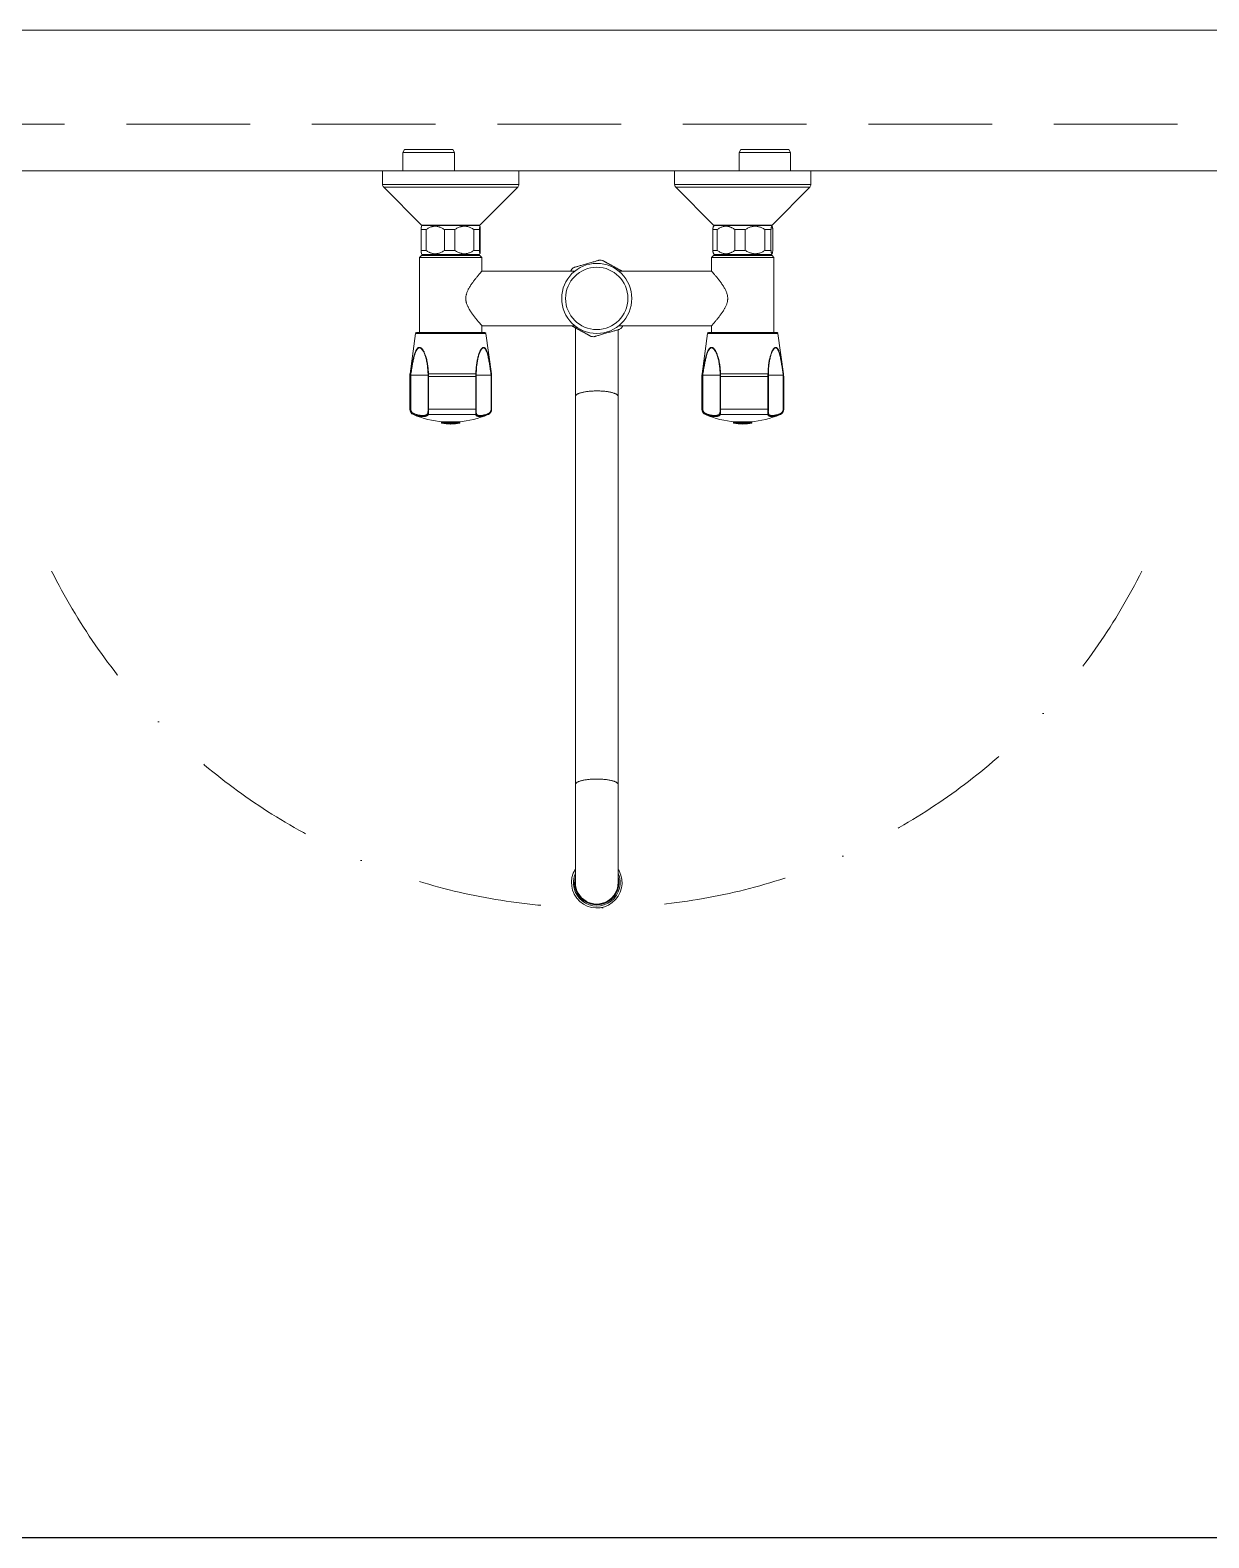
# Model space of a CAD drawing. Header units: millimetres. Extents: x 46649 to 61237, y -33954 to -18530.
# Drawn here: x 54020 to 54626, y -21345 to -20570 of the extents above; entities that cross this region are included whole.
import ezdxf

# ---------------------------------------------------------------- set-up
doc = ezdxf.new("R2010")
doc.units = ezdxf.units.MM
doc.linetypes.add('DASHDOT', pattern=[25.4, 12.7, -6.35, 0, -6.35])
doc.linetypes.add('DASHED', pattern=[19.05, 12.7, -6.35])
doc.layers.add('ed-1', color=6, linetype='Continuous', lineweight=5)
doc.layers.add('eo-3', color=2, linetype='Continuous', lineweight=25)

# ---------------------------------------------------------------- blocks, each defined once
blk = doc.blocks.new('GX 2470 Panel Tap - Plan')
at = {"layer": 'ed-1', "ltscale": 5}
for p, q in [((17.9, 208.69), (10.9, 208.69)), ((10.9, 208.69), (10.9, 138.73)), ((17.9, 208.69), (17.9, 138.73)), ((38.76, 188.69), (19.32, 208.11)), ((19.32, 208.11), (19.32, 139.31)), ((1.5, 198.25), (0, 197.39)), ((0, 172.68), (0, 197.39)), ((10.9, 198.25), (1.5, 198.25)), ((1.5, 198.25), (1.5, 171.81)), ((115.13, 194.6), (94.34, 191.75)), ((115.13, 194.57), (115.87, 194.65)), ((115.13, 194.57), (115.13, 194.6)), ((115.9, 194.43), (115.2, 194.36)), ((115.87, 194.65), (116.49, 194.67)), ((116.49, 194.45), (115.9, 194.43)), ((115.9, 194.43), (115.9, 186.8)), ((133.32, 194.69), (116.49, 194.69)), ((116.49, 194.67), (116.49, 194.69)), ((116.49, 194.67), (133.32, 194.67)), ((116.49, 194.45), (116.49, 194.67)), ((133.32, 194.45), (116.49, 194.45)), ((133.32, 194.67), (133.32, 194.69)), ((133.32, 194.45), (133.32, 194.67)), ((38.76, 188.69), (38.76, 158.71)), ((39.44, 188.75), (38.9, 188.44)), ((38.9, 165.24), (38.9, 188.44)), ((41.07, 189.12), (51.74, 189.12)), ((41.07, 185.08), (41.07, 188.15)), ((51.74, 188.15), (41.07, 188.15)), ((51.74, 185.08), (51.74, 188.15)), ((53.9, 188.44), (53.37, 188.75)), ((53.9, 165.24), (53.9, 188.44)), ((55.4, 189.69), (54.4, 188.69)), ((54.4, 173.69), (54.4, 188.69)), ((93.9, 189.69), (55.4, 189.69)), ((55.4, 189.69), (55.4, 173.69)), ((93.9, 156.13), (93.9, 191.26)), ((94.34, 191.75), (94.34, 155.63)), ((115.13, 162.27), (115.13, 186.62)), ((115.87, 186.61), (115.13, 186.62)), ((115.2, 186.81), (115.9, 186.81)), ((116.49, 186.61), (115.87, 186.61)), ((115.9, 186.81), (116.49, 186.81)), ((133.32, 186.81), (116.49, 186.81)), ((116.49, 186.61), (116.49, 186.81)), ((116.49, 162.29), (116.49, 186.61)), ((133.32, 186.61), (116.49, 186.61)), ((133.32, 186.61), (133.32, 186.81)), ((133.32, 162.29), (133.32, 186.61)), ((136.09, 192.7), (136.09, 192.84)), ((136.09, 162.16), (136.09, 186.53)), ((41.07, 185.08), (51.74, 185.08)), ((54.4, 184.39), (53.9, 184.39)), ((140.41, 178.39), (139.91, 178.39)), ((139.91, 168.99), (139.91, 178.39)), ((140.41, 168.99), (140.41, 178.39)), ((0, 172.68), (1.5, 171.81)), ((1.5, 171.81), (10.9, 171.81)), ((41.07, 169.66), (41.07, 174.99)), ((51.74, 174.99), (41.07, 174.99)), ((51.74, 169.66), (51.74, 174.99)), ((54.4, 158.69), (54.4, 173.69)), ((55.4, 173.69), (55.4, 157.69)), ((139.75, 169.69), (139.75, 177.7)), ((139.91, 177.69), (139.75, 177.69)), ((139.75, 169.69), (139.75, 177.69)), ((140.91, 173.66), (140.91, 173.73)), ((38.9, 158.94), (38.9, 165.24)), ((41.07, 169.66), (51.74, 169.66)), ((53.9, 158.94), (53.9, 165.24)), ((53.9, 162.99), (54.4, 162.99)), ((139.75, 169.69), (139.91, 169.69)), ((139.91, 168.99), (140.41, 168.99)), ((19.32, 139.28), (38.76, 158.69)), ((38.76, 158.71), (38.76, 158.69)), ((38.9, 158.94), (39.44, 158.63)), ((41.07, 158.27), (41.07, 160.53)), ((51.74, 160.53), (41.07, 160.53)), ((41.07, 158.27), (51.74, 158.27)), ((51.74, 158.27), (51.74, 160.53)), ((53.37, 158.64), (53.9, 158.94)), ((54.4, 158.69), (55.4, 157.69)), ((55.4, 157.69), (62.4, 157.69)), ((62.4, 157.69), (62.4, 110.01)), ((90.4, 157.69), (93.9, 157.69)), ((90.4, 110.01), (90.4, 157.69)), ((94.34, 155.63), (115.13, 152.79)), ((115.13, 162.27), (115.87, 162.28)), ((115.9, 162.06), (115.2, 162.04)), ((115.87, 162.28), (116.49, 162.29)), ((115.9, 162.06), (115.9, 153.17)), ((116.49, 162.06), (115.9, 162.06)), ((116.49, 162.29), (133.32, 162.29)), ((116.49, 162.06), (116.49, 162.29)), ((133.32, 162.06), (116.49, 162.06)), ((133.32, 162.06), (133.32, 162.29)), ((136.09, 154.54), (136.09, 154.97)), ((115.87, 152.92), (115.13, 153)), ((115.13, 152.79), (115.13, 153)), ((115.2, 153.24), (115.9, 153.17)), ((116.49, 152.9), (115.87, 152.92)), ((115.9, 153.17), (116.49, 153.15)), ((116.49, 153.15), (133.32, 153.15)), ((116.49, 152.9), (116.49, 153.15)), ((133.32, 152.9), (116.49, 152.9)), ((116.49, 152.69), (116.49, 152.9)), ((116.49, 152.69), (133.32, 152.69)), ((133.32, 152.9), (133.32, 153.15)), ((133.32, 152.69), (133.32, 152.9)), ((10.9, 138.73), (10.9, 138.69)), ((10.9, 138.69), (17.9, 138.69)), ((17.9, 138.73), (17.9, 138.69)), ((19.32, 139.31), (19.32, 139.28)), ((126.76, 109.69), (92.49, 109.69)), ((326.05, 109.69), (126.76, 109.69)), ((376.4, 109.69), (326.05, 109.69)), ((62.4, 87.38), (62.4, 39.69)), ((90.4, 39.69), (90.4, 87.38)), ((91.45, 87.69), (126.76, 87.69)), ((126.76, 87.69), (326.05, 87.69)), ((326.05, 87.69), (376.4, 87.69)), ((17.9, 58.69), (10.9, 58.69)), ((10.9, 58.69), (10.9, -2.91)), ((17.9, 58.69), (17.9, -2.91)), ((38.76, 38.69), (19.32, 58.11)), ((19.32, 58.11), (19.32, -2.46)), ((41.07, 38.89), (51.74, 38.89)), ((55.4, 39.69), (54.4, 38.69)), ((62.4, 39.69), (55.4, 39.69)), ((55.4, 39.69), (55.4, 7.69)), ((93.9, 39.69), (90.4, 39.69)), ((93.9, 6.13), (93.9, 41.26)), ((115.13, 44.6), (94.34, 41.75)), ((94.34, 41.75), (94.34, 5.63)), ((115.13, 44.57), (115.87, 44.65)), ((115.13, 44.57), (115.13, 44.6)), ((115.9, 44.43), (115.2, 44.36)), ((115.87, 44.65), (116.49, 44.67)), ((116.49, 44.45), (115.9, 44.43)), ((115.9, 44.43), (115.9, 36.8)), ((133.32, 44.69), (116.49, 44.69)), ((116.49, 44.67), (116.49, 44.69)), ((116.49, 44.67), (133.32, 44.67)), ((116.49, 44.45), (116.49, 44.67)), ((133.32, 44.45), (116.49, 44.45)), ((133.32, 44.67), (133.32, 44.69)), ((133.32, 44.45), (133.32, 44.67)), ((136.09, 42.7), (136.09, 42.84)), ((38.76, 38.69), (38.76, 12.29)), ((39.35, 38.7), (38.9, 38.44)), ((38.9, 8.94), (38.9, 38.44)), ((41.07, 35.64), (41.07, 38.48)), ((51.74, 38.48), (41.07, 38.48)), ((41.07, 35.64), (51.74, 35.64)), ((51.74, 35.64), (51.74, 38.48)), ((53.9, 38.44), (53.45, 38.7)), ((53.9, 8.94), (53.9, 38.44)), ((54.4, 34.39), (53.9, 34.39)), ((54.4, 8.69), (54.4, 38.69)), ((115.13, 12.27), (115.13, 36.62)), ((115.87, 36.61), (115.13, 36.62)), ((115.2, 36.81), (115.9, 36.81)), ((116.49, 36.61), (115.87, 36.61)), ((115.9, 36.81), (116.49, 36.81)), ((133.32, 36.81), (116.49, 36.81)), ((116.49, 36.61), (116.49, 36.81)), ((116.49, 12.29), (116.49, 36.61)), ((133.32, 36.61), (116.49, 36.61)), ((133.32, 36.61), (133.32, 36.81)), ((133.32, 12.29), (133.32, 36.61)), ((136.09, 12.16), (136.09, 36.53)), ((1.5, 25.57), (0, 24.71)), ((0, 0), (0, 24.71)), ((10.9, 25.57), (1.5, 25.57)), ((1.5, 25.57), (1.5, -0.87)), ((41.07, 20.44), (41.07, 25.8)), ((51.74, 25.8), (41.07, 25.8)), ((51.74, 20.44), (51.74, 25.8)), ((139.75, 19.69), (139.75, 27.7)), ((139.91, 27.69), (139.75, 27.69)), ((139.75, 19.69), (139.75, 27.69)), ((140.41, 28.39), (139.91, 28.39)), ((139.91, 18.99), (139.91, 28.39)), ((140.41, 18.99), (140.41, 28.39)), ((140.91, 23.66), (140.91, 23.73)), ((41.07, 20.44), (51.74, 20.44)), ((139.75, 19.69), (139.91, 19.69)), ((139.91, 18.99), (140.41, 18.99)), ((19.32, -10.72), (38.76, 8.69)), ((38.76, 12.29), (38.76, 8.69)), ((38.9, 8.94), (39.35, 8.68)), ((41.07, 8.5), (41.07, 11.01)), ((51.74, 11.01), (41.07, 11.01)), ((41.07, 8.5), (51.74, 8.5)), ((51.74, 8.5), (51.74, 11.01)), ((53.45, 8.68), (53.9, 8.94)), ((53.9, 12.99), (54.4, 12.99)), ((54.4, 8.69), (55.4, 7.69)), ((115.13, 12.27), (115.87, 12.28)), ((115.9, 12.06), (115.2, 12.04)), ((115.87, 12.28), (116.49, 12.29)), ((115.9, 12.06), (115.9, 3.17)), ((116.49, 12.06), (115.9, 12.06)), ((116.49, 12.29), (133.32, 12.29)), ((116.49, 12.06), (116.49, 12.29)), ((133.32, 12.06), (116.49, 12.06)), ((133.32, 12.06), (133.32, 12.29)), ((0, 0), (1.5, -0.87)), ((55.4, 7.69), (93.9, 7.69)), ((94.34, 5.63), (115.13, 2.79)), ((115.87, 2.92), (115.13, 3)), ((115.13, 2.79), (115.13, 3)), ((115.2, 3.24), (115.9, 3.17)), ((116.49, 2.9), (115.87, 2.92)), ((115.9, 3.17), (116.49, 3.15)), ((116.49, 3.15), (133.32, 3.15)), ((116.49, 2.9), (116.49, 3.15)), ((133.32, 2.9), (116.49, 2.9)), ((116.49, 2.69), (116.49, 2.9)), ((116.49, 2.69), (133.32, 2.69)), ((133.32, 2.9), (133.32, 3.15)), ((133.32, 2.69), (133.32, 2.9)), ((136.09, 4.54), (136.09, 4.97)), ((1.5, -0.87), (10.9, -0.87)), ((10.9, -2.91), (10.9, -11.31)), ((17.9, -2.91), (17.9, -11.31)), ((19.32, -2.46), (19.32, -10.72)), ((10.9, -11.31), (17.9, -11.31))]:
    blk.add_line(p, q, dxfattribs=at)
for points in [[(115.2, 186.81), (115.19, 186.81), (115.18, 186.8), (115.17, 186.78), (115.16, 186.76), (115.15, 186.73), (115.15, 186.7), (115.14, 186.66), (115.13, 186.62)], [(92.28, 110.45), (92.28, 110.43), (92.3, 110.37), (92.33, 110.27), (92.37, 110.12), (92.42, 109.94), (92.49, 109.71), (92.56, 109.44), (92.65, 109.14), (92.75, 108.81), (92.85, 108.44), (92.97, 108.03), (93.09, 107.6), (93.23, 107.14), (93.37, 106.65), (93.51, 106.14), (93.67, 105.61), (93.82, 105.07), (93.99, 104.5), (94.15, 103.93), (94.31, 103.35), (94.48, 102.78), (94.65, 102.2), (94.81, 101.63), (94.96, 101.1), (95.11, 100.58), (95.26, 100.07), (95.4, 99.59), (95.52, 99.16), (95.63, 98.77), (95.74, 98.41), (95.83, 98.08), (95.9, 97.82), (95.97, 97.6), (96.02, 97.42), (96.06, 97.28), (96.09, 97.19), (96.1, 97.16), (96.1, 97.16)], [(126.76, 87.69), (126.63, 87.71), (126.49, 87.74), (126.36, 87.8), (126.23, 87.88), (126.1, 87.99), (125.97, 88.12), (125.85, 88.27), (125.72, 88.45), (125.6, 88.64), (125.48, 88.86), (125.36, 89.1), (125.25, 89.37), (125.14, 89.65), (125.03, 89.95), (124.93, 90.27), (124.83, 90.61), (124.73, 90.96), (124.64, 91.33), (124.56, 91.72), (124.47, 92.13), (124.4, 92.54), (124.33, 92.97), (124.26, 93.42), (124.2, 93.87), (124.14, 94.34), (124.09, 94.81), (124.05, 95.29), (124.01, 95.79), (123.98, 96.28), (123.95, 96.78), (123.93, 97.29), (123.92, 97.8), (123.91, 98.31), (123.91, 98.82), (123.92, 99.33), (123.93, 99.84), (123.94, 100.35), (123.97, 100.86), (124, 101.35), (124.03, 101.85), (124.07, 102.34), (124.12, 102.81), (124.17, 103.28), (124.23, 103.74), (124.29, 104.19), (124.36, 104.63), (124.43, 105.06), (124.51, 105.47), (124.6, 105.86), (124.69, 106.24), (124.78, 106.61), (124.88, 106.95), (124.98, 107.28), (125.08, 107.59), (125.19, 107.88), (125.31, 108.16), (125.42, 108.41), (125.54, 108.64), (125.66, 108.84), (125.78, 109.03), (125.91, 109.19), (126.04, 109.34), (126.17, 109.45), (126.3, 109.55), (126.43, 109.62), (126.56, 109.67), (126.69, 109.69), (126.76, 109.69)], [(326.05, 87.69), (325.92, 87.71), (325.79, 87.74), (325.66, 87.8), (325.53, 87.88), (325.4, 87.99), (325.27, 88.12), (325.14, 88.27), (325.02, 88.45), (324.89, 88.64), (324.77, 88.86), (324.66, 89.1), (324.54, 89.37), (324.43, 89.65), (324.33, 89.95), (324.22, 90.27), (324.12, 90.61), (324.03, 90.96), (323.94, 91.33), (323.85, 91.72), (323.77, 92.13), (323.69, 92.54), (323.62, 92.97), (323.55, 93.42), (323.49, 93.87), (323.44, 94.34), (323.39, 94.81), (323.34, 95.29), (323.31, 95.79), (323.27, 96.28), (323.25, 96.78), (323.23, 97.29), (323.21, 97.8), (323.21, 98.31), (323.21, 98.82), (323.21, 99.33), (323.22, 99.84), (323.24, 100.35), (323.26, 100.86), (323.29, 101.35), (323.32, 101.85), (323.37, 102.34), (323.41, 102.81), (323.46, 103.28), (323.52, 103.74), (323.59, 104.19), (323.66, 104.63), (323.73, 105.06), (323.81, 105.47), (323.89, 105.86), (323.98, 106.24), (324.07, 106.61), (324.17, 106.95), (324.27, 107.28), (324.38, 107.59), (324.49, 107.88), (324.6, 108.16), (324.72, 108.41), (324.83, 108.64), (324.95, 108.84), (325.08, 109.03), (325.2, 109.19), (325.33, 109.34), (325.46, 109.45), (325.59, 109.55), (325.72, 109.62), (325.85, 109.67), (325.99, 109.69), (326.05, 109.69)], [(369.48, 109.69), (369.88, 109.94), (370.36, 110.21)], [(60.53, 86.94), (60.53, 86.95), (60.51, 87.01), (60.48, 87.12), (60.44, 87.26), (60.39, 87.45), (60.32, 87.68), (60.25, 87.94), (60.16, 88.24), (60.06, 88.58), (59.96, 88.95), (59.84, 89.35), (59.72, 89.79), (59.58, 90.25), (59.44, 90.74), (59.3, 91.25), (59.14, 91.78), (58.99, 92.32), (58.82, 92.89), (58.66, 93.46), (58.49, 94.04), (58.33, 94.61), (58.16, 95.19), (58, 95.75), (57.85, 96.29), (57.7, 96.81), (57.55, 97.32), (57.41, 97.8), (57.29, 98.23), (57.18, 98.62), (57.07, 98.98), (56.98, 99.31), (56.9, 99.57), (56.84, 99.79), (56.79, 99.97), (56.75, 100.1), (56.72, 100.2), (56.71, 100.23), (56.71, 100.23)], [(115.2, 36.81), (115.19, 36.81), (115.18, 36.8), (115.17, 36.78), (115.16, 36.76), (115.15, 36.73), (115.15, 36.7), (115.14, 36.66), (115.13, 36.62)]]:
    blk.add_lwpolyline(points, dxfattribs=at)
for radius in [18, 16]:
    blk.add_circle((76.4, 98.69), radius, dxfattribs=at)
at = {"layer": 'ed-1', "linetype": 'DASHDOT', "ltscale": 5}
blk.add_arc((76.4, 98.69), 312.99, 296.57399, 63.42601, dxfattribs=at)
at = {"layer": 'ed-1', "ltscale": 5}
for centre, radius, start, end in [((17.9, 206.69), 2, 45.03672, 90), ((116.49, 184.69), 10, 90, 97.8), ((114.74, 194.31), 0.463, 5.60509, 33.55266), ((114.8, 194.39), 1.1, 2.37674, 13.751), ((133.32, 191.69), 3, 22.51831, 90), ((38.4, 188.34), 0.5, 0, 45.03672), ((94.4, 191.26), 0.5, 97.8, 180), ((116.3, 186.64), 0.426, 157.73865, 184.1856), ((135.77, 192.45), 0.406, 36.99527, 109.82798), ((135.61, 186.4), 0.502, 15.26058, 87.49062), ((89.91, 173.69), 50, 4.59778, 22.51831), ((118.91, 173.73), 22, 0, 12.23912), ((139.65, 177.69), 0.1, 0, 4.59778), ((118.91, 173.66), 22, 347.76088, 0), ((89.91, 173.69), 50, 337.48169, 355.40222), ((139.65, 169.69), 0.1, 355.40222, 0), ((38.4, 159.05), 0.5, 314.96328, 0), ((94.4, 156.13), 0.5, 180, 262.2), ((115.51, 162.27), 0.381, 179.87753, 216.52022), ((116.61, 162.27), 0.74, 178.77116, 196.5958), ((135.6, 162.3), 0.516, 273.87861, 344.36064), ((135.79, 155.26), 0.422, 248.73316, 317.06926), ((114.41, 153.35), 0.799, 333.73753, 352.09331), ((116.49, 162.69), 10, 262.2, 270), ((113.87, 153.29), 2.04, 349.46769, 356.53428), ((133.32, 155.69), 3, 270, 337.48169), ((17.9, 140.69), 2, 270, 314.96328), ((76.4, 98.69), 19.75, 36.52244, 40.5494), ((376.4, 98.69), 13, 237.79577, 117.68941), ((376.4, 98.69), 12.03, 246.11576, 113.88424), ((376.4, 98.69), 11.4, 254.77724, 105.22276), ((376.4, 98.69), 11.1, 262.30333, 97.69667), ((376.4, 98.69), 11, 270, 90), ((76.4, 98.69), 19.75, 171.52995, 175.54196), ((76.4, 98.69), 19.75, 351.52976, 355.54182), ((76.4, 98.69), 19.75, 216.52225, 220.54923), ((17.9, 56.69), 2, 45.03672, 90), ((94.4, 41.26), 0.5, 97.8, 180), ((116.49, 34.69), 10, 90, 97.8), ((114.74, 44.31), 0.462, 5.60378, 33.55397), ((114.8, 44.39), 1.1, 2.37674, 13.751), ((133.32, 41.69), 3, 22.51831, 90), ((135.77, 42.45), 0.406, 36.99653, 109.82757), ((89.91, 23.69), 50, 4.59778, 22.51831), ((38.4, 38.34), 0.5, 0, 45.03672), ((116.3, 36.64), 0.426, 157.73968, 184.18491), ((135.61, 36.4), 0.502, 15.26058, 87.49062), ((139.65, 27.69), 0.1, 0, 4.59778), ((118.91, 23.73), 22, 0, 12.23912), ((118.91, 23.66), 22, 347.76088, 0), ((89.91, 23.69), 50, 337.48169, 355.40222), ((139.65, 19.69), 0.1, 355.40222, 0), ((38.4, 9.05), 0.5, 314.96328, 0), ((115.51, 12.27), 0.381, 179.87486, 216.52289), ((116.61, 12.27), 0.74, 178.77248, 196.59398), ((135.6, 12.3), 0.516, 273.87823, 344.3599), ((94.4, 6.13), 0.5, 180, 262.2), ((114.41, 3.35), 0.799, 333.73792, 352.09341), ((116.49, 12.69), 10, 262.2, 270), ((113.87, 3.29), 2.04, 349.46808, 356.5339), ((133.32, 5.69), 3, 270, 337.48169), ((135.79, 5.26), 0.422, 248.73312, 317.06843), ((17.9, -9.31), 2, 270, 314.96328)]:
    blk.add_arc(centre, radius, start, end, dxfattribs=at)
for points, knots in [([(115.13, 186.62), (114.64, 186.63), (113.67, 186.65), (112.23, 186.75), (110.91, 186.88), (109.71, 187.04), (108.64, 187.21), (107.59, 187.42), (106.62, 187.65), (105.71, 187.9), (104.97, 188.14), (104.34, 188.37), (103.83, 188.59), (103.39, 188.79), (103.04, 188.98), (102.76, 189.14), (102.49, 189.32), (102.25, 189.5), (102.04, 189.69), (101.86, 189.88), (101.72, 190.09), (101.63, 190.28), (101.59, 190.45), (101.57, 190.6), (101.59, 190.75), (101.63, 190.9), (101.69, 191.04), (101.78, 191.18), (101.9, 191.31), (102.05, 191.46), (102.27, 191.63), (102.55, 191.81), (102.87, 191.98), (103.3, 192.17), (103.87, 192.39), (104.58, 192.62), (105.34, 192.83), (106.24, 193.06), (107.26, 193.28), (108.42, 193.51), (109.62, 193.72), (110.84, 193.92), (112.09, 194.12), (113.22, 194.29), (114.24, 194.44), (114.83, 194.53), (115.13, 194.57)], [0, 0, 0, 0, 0.043316, 0.086651, 0.129961, 0.163209, 0.196492, 0.22976, 0.262988, 0.291618, 0.320243, 0.339721, 0.359211, 0.378677, 0.391272, 0.403865, 0.416638, 0.42941, 0.442134, 0.454856, 0.46803, 0.4812, 0.490575, 0.499949, 0.509586, 0.519224, 0.528567, 0.53791, 0.54746, 0.55701, 0.571626, 0.586247, 0.601249, 0.616255, 0.642539, 0.668836, 0.695755, 0.72268, 0.759595, 0.796552, 0.833487, 0.8713, 0.909133, 0.946953, 0.973467, 1, 1, 1, 1]), ([(115.2, 194.36), (114.62, 194.28), (113.62, 194.13), (112.22, 193.93), (111.01, 193.74), (109.81, 193.55), (108.62, 193.35), (107.44, 193.12), (106.42, 192.91), (105.53, 192.7), (104.87, 192.53), (104.31, 192.36), (103.85, 192.2), (103.43, 192.05), (103.08, 191.89), (102.76, 191.73), (102.48, 191.56), (102.21, 191.37), (102.02, 191.18), (101.9, 191), (101.84, 190.87), (101.8, 190.73), (101.78, 190.59), (101.79, 190.45), (101.84, 190.28), (101.92, 190.11), (102.06, 189.92), (102.24, 189.73), (102.45, 189.55), (102.69, 189.37), (102.95, 189.21), (103.23, 189.05), (103.58, 188.87), (104, 188.68), (104.51, 188.48), (105.13, 188.26), (105.86, 188.03), (106.76, 187.79), (107.72, 187.57), (108.74, 187.38), (109.54, 187.25), (110, 187.19), (110.11, 187.18)], [0, 0, 0, 0, 0.063693, 0.108017, 0.152355, 0.196673, 0.241829, 0.28701, 0.332141, 0.36337, 0.394593, 0.415804, 0.437028, 0.458227, 0.475325, 0.49242, 0.509915, 0.527404, 0.548941, 0.559956, 0.57097, 0.581713, 0.592457, 0.603532, 0.614608, 0.629255, 0.643907, 0.659171, 0.67444, 0.689162, 0.703886, 0.718849, 0.733813, 0.756392, 0.778998, 0.801591, 0.836295, 0.871006, 0.90985, 0.948737, 0.98764, 1, 1, 1, 1]), ([(133.32, 194.67), (133.46, 194.66), (133.75, 194.65), (134.16, 194.55), (134.54, 194.41), (134.9, 194.22), (135.22, 193.98), (135.5, 193.7), (135.75, 193.39), (135.95, 193.05), (136.05, 192.82), (136.09, 192.7)], [0, 0, 0, 0, 0.108482, 0.216979, 0.323928, 0.430915, 0.5409, 0.650939, 0.767053, 0.883688, 1, 1, 1, 1]), ([(135.63, 192.84), (135.59, 192.93), (135.51, 193.12), (135.35, 193.4), (135.14, 193.66), (134.9, 193.89), (134.64, 194.08), (134.34, 194.24), (134.02, 194.36), (133.68, 194.43), (133.44, 194.44), (133.32, 194.45)], [0, 0, 0, 0, 0.11871, 0.237728, 0.3562, 0.466069, 0.575875, 0.681479, 0.787039, 0.893529, 1, 1, 1, 1]), ([(41.07, 188.15), (40.91, 188.18), (40.6, 188.22), (40.2, 188.3), (39.86, 188.37), (39.61, 188.45), (39.44, 188.51), (39.35, 188.58), (39.33, 188.64), (39.37, 188.71), (39.47, 188.78), (39.64, 188.84), (39.86, 188.9), (40.16, 188.97), (40.56, 189.04), (40.9, 189.09), (41.07, 189.12)], [0, 0, 0, 0, 0.078354, 0.156693, 0.236728, 0.316739, 0.379707, 0.442668, 0.507461, 0.572254, 0.635224, 0.698201, 0.762682, 0.827173, 0.913349, 1, 1, 1, 1]), ([(51.74, 189.12), (51.89, 189.1), (52.2, 189.05), (52.61, 188.98), (52.95, 188.9), (53.2, 188.83), (53.37, 188.76), (53.46, 188.7), (53.48, 188.63), (53.44, 188.56), (53.34, 188.5), (53.17, 188.44), (52.95, 188.37), (52.65, 188.3), (52.25, 188.23), (51.91, 188.18), (51.74, 188.15)], [0, 0, 0, 0, 0.078354, 0.156693, 0.236728, 0.316739, 0.379707, 0.442668, 0.507461, 0.572254, 0.635224, 0.698201, 0.762682, 0.827173, 0.913349, 1, 1, 1, 1]), ([(110.11, 187.18), (110.35, 187.15), (111.06, 187.05), (112.27, 186.94), (113.73, 186.84), (114.71, 186.82), (115.2, 186.81)], [0, 0, 0, 0, 0.142451, 0.428231, 0.714175, 1, 1, 1, 1]), ([(133.32, 186.81), (133.4, 186.81), (133.55, 186.81), (133.83, 186.81), (134.16, 186.8), (134.51, 186.8), (134.8, 186.81), (134.95, 186.81), (135.01, 186.81)], [0, 0, 0, 0, 0.114357, 0.228717, 0.437543, 0.646488, 0.852028, 1, 1, 1, 1]), ([(136.09, 186.53), (136.04, 186.53), (135.94, 186.52), (135.72, 186.53), (135.45, 186.54), (135.13, 186.56), (134.79, 186.58), (134.47, 186.59), (134.17, 186.6), (133.87, 186.61), (133.59, 186.61), (133.41, 186.61), (133.32, 186.61)], [0, 0, 0, 0, 0.123135, 0.246656, 0.369541, 0.491127, 0.612634, 0.695894, 0.779451, 0.862668, 0.931335, 1, 1, 1, 1]), ([(135.01, 186.81), (135.04, 186.82), (135.16, 186.82), (135.32, 186.83), (135.51, 186.86), (135.59, 186.88), (135.63, 186.9)], [0, 0, 0, 0, 0.082773, 0.387726, 0.69431, 1, 1, 1, 1]), ([(135.63, 186.9), (135.71, 186.93), (135.87, 187), (136.07, 187.16), (136.24, 187.36), (136.38, 187.6), (136.47, 187.87), (136.53, 188.16), (136.57, 188.48), (136.58, 188.85), (136.56, 189.26), (136.51, 189.69), (136.43, 190.15), (136.33, 190.63), (136.2, 191.14), (136.04, 191.68), (135.85, 192.24), (135.71, 192.64), (135.63, 192.84)], [0, 0, 0, 0, 0.067403, 0.134805, 0.203236, 0.271666, 0.331453, 0.391287, 0.451072, 0.512705, 0.574392, 0.636026, 0.695808, 0.755637, 0.815421, 0.876929, 0.938487, 1, 1, 1, 1]), ([(136.09, 192.7), (136.17, 192.5), (136.31, 192.1), (136.49, 191.53), (136.66, 190.97), (136.79, 190.43), (136.9, 189.92), (136.98, 189.44), (137.03, 188.99), (137.05, 188.58), (137.04, 188.2), (137.01, 187.86), (136.94, 187.54), (136.85, 187.26), (136.71, 187.01), (136.54, 186.8), (136.34, 186.63), (136.18, 186.56), (136.09, 186.53)], [0, 0, 0, 0, 0.059805, 0.119651, 0.179453, 0.240914, 0.302424, 0.363883, 0.423721, 0.483606, 0.543442, 0.605098, 0.666806, 0.728462, 0.79583, 0.863199, 0.931599, 1, 1, 1, 1]), ([(41.07, 174.99), (40.91, 175.24), (40.6, 175.73), (40.2, 176.49), (39.85, 177.28), (39.6, 178.04), (39.44, 178.76), (39.35, 179.44), (39.33, 180.13), (39.37, 180.81), (39.48, 181.49), (39.64, 182.15), (39.86, 182.81), (40.16, 183.52), (40.56, 184.28), (40.9, 184.82), (41.07, 185.08)], [0, 0, 0, 0, 0.079148, 0.158506, 0.237754, 0.316749, 0.380523, 0.444523, 0.508501, 0.572247, 0.635851, 0.699645, 0.76349, 0.827164, 0.91357, 1, 1, 1, 1]), ([(51.74, 185.08), (51.9, 184.84), (52.21, 184.35), (52.61, 183.58), (52.96, 182.8), (53.21, 182.04), (53.37, 181.31), (53.46, 180.63), (53.48, 179.95), (53.44, 179.27), (53.33, 178.59), (53.17, 177.92), (52.95, 177.27), (52.65, 176.56), (52.25, 175.79), (51.91, 175.26), (51.74, 174.99)], [0, 0, 0, 0, 0.079147, 0.158506, 0.237753, 0.316748, 0.380522, 0.444522, 0.508501, 0.572247, 0.63585, 0.699644, 0.76349, 0.827164, 0.91357, 1, 1, 1, 1]), ([(41.07, 160.53), (40.92, 160.75), (40.61, 161.18), (40.21, 161.86), (39.88, 162.55), (39.62, 163.23), (39.46, 163.87), (39.36, 164.49), (39.33, 165.11), (39.36, 165.73), (39.46, 166.34), (39.62, 166.94), (39.84, 167.54), (40.14, 168.19), (40.54, 168.91), (40.89, 169.41), (41.07, 169.66)], [0, 0, 0, 0, 0.07729, 0.154774, 0.232157, 0.309309, 0.373196, 0.437308, 0.501397, 0.565252, 0.628991, 0.692923, 0.756907, 0.820716, 0.910344, 1, 1, 1, 1]), ([(51.74, 169.66), (51.92, 169.41), (52.27, 168.91), (52.67, 168.19), (52.97, 167.54), (53.19, 166.94), (53.35, 166.34), (53.45, 165.73), (53.48, 165.11), (53.45, 164.49), (53.35, 163.87), (53.19, 163.23), (52.93, 162.55), (52.6, 161.86), (52.2, 161.18), (51.89, 160.75), (51.74, 160.53)], [0, 0, 0, 0, 0.089656, 0.179284, 0.243093, 0.307077, 0.371009, 0.434748, 0.498603, 0.562692, 0.626804, 0.690691, 0.767843, 0.845227, 0.92271, 1, 1, 1, 1]), ([(90.4, 157.7), (90.4, 157.7), (90.4, 157.69), (90.37, 157.72), (90.31, 157.78), (90.19, 157.88), (90, 158.04), (89.77, 158.25), (89.47, 158.5), (89.13, 158.8), (88.73, 159.14), (88.29, 159.51), (87.8, 159.91), (87.28, 160.34), (86.73, 160.79), (86.14, 161.25), (85.52, 161.73), (84.86, 162.23), (84.18, 162.72), (83.46, 163.22), (82.72, 163.7), (82.01, 164.14), (81.33, 164.52), (80.69, 164.85), (80.03, 165.15), (79.38, 165.4), (78.75, 165.61), (78.15, 165.76), (77.52, 165.88), (76.89, 165.94), (76.25, 165.95), (75.62, 165.92), (74.98, 165.83), (74.29, 165.67), (73.55, 165.45), (72.78, 165.15), (72.03, 164.8), (71.27, 164.41), (70.51, 163.96), (69.75, 163.49), (69.01, 162.99), (68.3, 162.49), (67.61, 161.98), (66.96, 161.48), (66.33, 160.99), (65.74, 160.51), (65.17, 160.05), (64.64, 159.61), (64.15, 159.2), (63.72, 158.83), (63.35, 158.52), (63.04, 158.25), (62.79, 158.03), (62.62, 157.88), (62.51, 157.79), (62.45, 157.73), (62.41, 157.7), (62.41, 157.7), (62.4, 157.69)], [0, 0, 0, 0, 0.006685, 0.020659, 0.03462, 0.053188, 0.071756, 0.090801, 0.109847, 0.129708, 0.149571, 0.169834, 0.190098, 0.21012, 0.230162, 0.250188, 0.270783, 0.291393, 0.31199, 0.332396, 0.352816, 0.373218, 0.38906, 0.40493, 0.420786, 0.43661, 0.44979, 0.462968, 0.476481, 0.489991, 0.503199, 0.516408, 0.530063, 0.543721, 0.561432, 0.579149, 0.597325, 0.615505, 0.63595, 0.656415, 0.676866, 0.697871, 0.71889, 0.739894, 0.760942, 0.782005, 0.803049, 0.8249, 0.846777, 0.86862, 0.888753, 0.908884, 0.929556, 0.950227, 0.962594, 0.97496, 0.98748, 1, 1, 1, 1]), ([(39.44, 158.64), (39.46, 158.63), (39.5, 158.6), (39.64, 158.55), (39.86, 158.49), (40.16, 158.42), (40.56, 158.34), (40.9, 158.29), (41.07, 158.27)], [0, 0, 0, 0, 0.062011, 0.223951, 0.389758, 0.555591, 0.777185, 1, 1, 1, 1]), ([(51.74, 158.27), (51.89, 158.29), (52.2, 158.34), (52.61, 158.41), (52.95, 158.49), (53.2, 158.56), (53.33, 158.61), (53.37, 158.63), (53.37, 158.64)], [0, 0, 0, 0, 0.201464, 0.402886, 0.608672, 0.814395, 0.976297, 1, 1, 1, 1]), ([(115.13, 153), (114.64, 153.07), (113.67, 153.23), (112.23, 153.47), (110.91, 153.7), (109.71, 153.93), (108.64, 154.15), (107.59, 154.38), (106.67, 154.61), (105.87, 154.83), (105.2, 155.03), (104.54, 155.25), (103.92, 155.49), (103.38, 155.73), (102.94, 155.97), (102.57, 156.19), (102.25, 156.44), (101.97, 156.7), (101.75, 156.99), (101.63, 157.26), (101.57, 157.52), (101.58, 157.75), (101.62, 157.99), (101.72, 158.22), (101.86, 158.45), (102.06, 158.71), (102.36, 159.01), (102.76, 159.32), (103.26, 159.65), (103.87, 159.98), (104.59, 160.31), (105.35, 160.6), (106.24, 160.91), (107.27, 161.21), (108.44, 161.49), (109.65, 161.73), (110.87, 161.92), (112.1, 162.07), (113.23, 162.17), (114.24, 162.24), (114.83, 162.26), (115.13, 162.27)], [0, 0, 0, 0, 0.043317, 0.086653, 0.129963, 0.163212, 0.196496, 0.229765, 0.262993, 0.286116, 0.309311, 0.332496, 0.355625, 0.378694, 0.395603, 0.412531, 0.429421, 0.446673, 0.463977, 0.481192, 0.49385, 0.506547, 0.519205, 0.531782, 0.544395, 0.556983, 0.576688, 0.596469, 0.616217, 0.642755, 0.669378, 0.696048, 0.722652, 0.759922, 0.79727, 0.834696, 0.872165, 0.909614, 0.946952, 0.973476, 1, 1, 1, 1]), ([(115.2, 162.04), (114.62, 162.02), (113.61, 161.98), (112.21, 161.86), (110.99, 161.72), (109.78, 161.53), (108.59, 161.31), (107.43, 161.04), (106.41, 160.75), (105.53, 160.46), (104.78, 160.18), (104.06, 159.87), (103.46, 159.55), (102.96, 159.24), (102.56, 158.95), (102.27, 158.67), (102.06, 158.42), (101.93, 158.2), (101.83, 157.98), (101.78, 157.76), (101.78, 157.54), (101.84, 157.29), (101.96, 157.03), (102.18, 156.76), (102.45, 156.52), (102.77, 156.29), (103.14, 156.07), (103.58, 155.85), (104.11, 155.63), (104.73, 155.4), (105.37, 155.19), (106.04, 154.99), (106.83, 154.79), (107.72, 154.57), (108.74, 154.36), (109.77, 154.15), (110.95, 153.93), (112.27, 153.7), (113.73, 153.47), (114.71, 153.32), (115.2, 153.24)], [0, 0, 0, 0, 0.053702, 0.091386, 0.129175, 0.166984, 0.204751, 0.242444, 0.280063, 0.306636, 0.333274, 0.359863, 0.386369, 0.405812, 0.425287, 0.444683, 0.456924, 0.469189, 0.481417, 0.493663, 0.505951, 0.518197, 0.534959, 0.551816, 0.568622, 0.585286, 0.60199, 0.618675, 0.641741, 0.664865, 0.688045, 0.711236, 0.734357, 0.767108, 0.799895, 0.832695, 0.865464, 0.910299, 0.955159, 1, 1, 1, 1]), ([(133.32, 162.29), (133.46, 162.29), (133.75, 162.29), (134.16, 162.28), (134.54, 162.28), (134.9, 162.28), (135.22, 162.27), (135.5, 162.26), (135.75, 162.24), (135.95, 162.21), (136.05, 162.18), (136.09, 162.16)], [0, 0, 0, 0, 0.108482, 0.216979, 0.323928, 0.430915, 0.540901, 0.650939, 0.767053, 0.883688, 1, 1, 1, 1]), ([(135.63, 161.79), (135.59, 161.81), (135.51, 161.86), (135.35, 161.91), (135.14, 161.96), (134.9, 161.99), (134.64, 162.02), (134.34, 162.04), (134.02, 162.05), (133.68, 162.06), (133.44, 162.06), (133.32, 162.06)], [0, 0, 0, 0, 0.118711, 0.237729, 0.3562, 0.466069, 0.575875, 0.681479, 0.787039, 0.893529, 1, 1, 1, 1]), ([(136.09, 154.97), (136.04, 154.84), (135.94, 154.58), (135.72, 154.2), (135.45, 153.85), (135.13, 153.54), (134.79, 153.3), (134.47, 153.14), (134.17, 153.02), (133.87, 152.95), (133.59, 152.9), (133.41, 152.9), (133.32, 152.9)], [0, 0, 0, 0, 0.123135, 0.246656, 0.369541, 0.491127, 0.612634, 0.695894, 0.779451, 0.862668, 0.931335, 1, 1, 1, 1]), ([(133.32, 153.15), (133.4, 153.15), (133.55, 153.15), (133.83, 153.2), (134.16, 153.29), (134.52, 153.46), (134.83, 153.68), (135.1, 153.94), (135.33, 154.23), (135.51, 154.54), (135.59, 154.76), (135.63, 154.86)], [0, 0, 0, 0, 0.067371, 0.134744, 0.25777, 0.380865, 0.501955, 0.62314, 0.748435, 0.874401, 1, 1, 1, 1]), ([(135.63, 154.86), (135.71, 155.1), (135.87, 155.56), (136.07, 156.23), (136.24, 156.89), (136.38, 157.49), (136.47, 158.04), (136.53, 158.53), (136.57, 159.01), (136.58, 159.46), (136.56, 159.88), (136.51, 160.26), (136.43, 160.6), (136.33, 160.91), (136.2, 161.18), (136.04, 161.42), (135.85, 161.63), (135.71, 161.74), (135.63, 161.79)], [0, 0, 0, 0, 0.067403, 0.134805, 0.203236, 0.271666, 0.331453, 0.391287, 0.451072, 0.512705, 0.574393, 0.636026, 0.695807, 0.755637, 0.815421, 0.876929, 0.938487, 1, 1, 1, 1]), ([(136.09, 162.16), (136.17, 162.11), (136.31, 162), (136.49, 161.79), (136.66, 161.55), (136.79, 161.27), (136.9, 160.94), (136.98, 160.58), (137.03, 160.19), (137.05, 159.77), (137.04, 159.31), (137.01, 158.81), (136.94, 158.28), (136.85, 157.71), (136.71, 157.08), (136.54, 156.41), (136.34, 155.7), (136.18, 155.21), (136.09, 154.97)], [0, 0, 0, 0, 0.059805, 0.119651, 0.179453, 0.240914, 0.302425, 0.363883, 0.423721, 0.483606, 0.543443, 0.605098, 0.666806, 0.728462, 0.79583, 0.863199, 0.931599, 1, 1, 1, 1]), ([(56.87, 101.6), (56.87, 101.61), (56.88, 101.61), (56.91, 101.68), (56.97, 101.78), (57.05, 101.92), (57.15, 102.1), (57.26, 102.31), (57.4, 102.57), (57.56, 102.85), (57.74, 103.17), (57.93, 103.51), (58.13, 103.89), (58.36, 104.29), (58.59, 104.72), (58.84, 105.16), (59.1, 105.63), (59.37, 106.12), (59.65, 106.62), (59.93, 107.14), (60.22, 107.66), (60.52, 108.19), (60.8, 108.71), (61.09, 109.23), (61.37, 109.74), (61.65, 110.24), (61.91, 110.71), (62.16, 111.15), (62.32, 111.45), (62.4, 111.59), (62.4, 111.6)], [0, 0, 0, 0, 0.034765, 0.06953, 0.105338, 0.141145, 0.175905, 0.210666, 0.246423, 0.282181, 0.317216, 0.352251, 0.388233, 0.424216, 0.460562, 0.496908, 0.534233, 0.571557, 0.609321, 0.647085, 0.685896, 0.724707, 0.763313, 0.801917, 0.84166, 0.881402, 0.919692, 0.957982, 0.997463, 1, 1, 1, 1]), ([(90.4, 112.09), (90.48, 112.05), (90.65, 111.95), (90.87, 111.83), (91.06, 111.73), (91.21, 111.64), (91.33, 111.58), (91.39, 111.54), (91.42, 111.53), (91.41, 111.53), (91.41, 111.53)], [0, 0, 0, 0, 0.118076, 0.269972, 0.411176, 0.552377, 0.697934, 0.843489, 0.980636, 1, 1, 1, 1]), ([(95.94, 95.78), (95.94, 95.78), (95.93, 95.77), (95.9, 95.71), (95.84, 95.61), (95.76, 95.47), (95.66, 95.29), (95.55, 95.07), (95.41, 94.82), (95.25, 94.53), (95.07, 94.22), (94.88, 93.87), (94.68, 93.5), (94.45, 93.1), (94.22, 92.67), (93.97, 92.22), (93.71, 91.75), (93.44, 91.26), (93.16, 90.76), (92.88, 90.25), (92.59, 89.73), (92.29, 89.2), (92.01, 88.68), (91.72, 88.16), (91.44, 87.65), (91.16, 87.15), (90.9, 86.68), (90.65, 86.23), (90.49, 85.94), (90.41, 85.79), (90.4, 85.79)], [0, 0, 0, 0, 0.034765, 0.06953, 0.105338, 0.141145, 0.175905, 0.210666, 0.246423, 0.282181, 0.317216, 0.352251, 0.388233, 0.424216, 0.460562, 0.496908, 0.534233, 0.571558, 0.609321, 0.647085, 0.685896, 0.724707, 0.763313, 0.801917, 0.84166, 0.881402, 0.919692, 0.957982, 0.997463, 1, 1, 1, 1]), ([(62.4, 85.3), (62.33, 85.34), (62.16, 85.44), (61.94, 85.56), (61.75, 85.66), (61.6, 85.75), (61.48, 85.81), (61.42, 85.84), (61.39, 85.86), (61.4, 85.86), (61.4, 85.85)], [0, 0, 0, 0, 0.118075, 0.269971, 0.411174, 0.552373, 0.69793, 0.843484, 0.980629, 1, 1, 1, 1]), ([(41.07, 38.48), (40.89, 38.49), (40.54, 38.51), (40.14, 38.55), (39.84, 38.58), (39.62, 38.6), (39.46, 38.63), (39.36, 38.66), (39.33, 38.68), (39.36, 38.71), (39.46, 38.74), (39.62, 38.77), (39.88, 38.8), (40.21, 38.83), (40.61, 38.86), (40.92, 38.88), (41.07, 38.89)], [0, 0, 0, 0, 0.089656, 0.179284, 0.243092, 0.307077, 0.371009, 0.434747, 0.498603, 0.562692, 0.626804, 0.690691, 0.767843, 0.845226, 0.92271, 1, 1, 1, 1]), ([(51.74, 38.89), (51.89, 38.88), (52.2, 38.86), (52.6, 38.83), (52.93, 38.8), (53.19, 38.77), (53.35, 38.74), (53.45, 38.71), (53.48, 38.68), (53.45, 38.66), (53.35, 38.63), (53.19, 38.6), (52.97, 38.58), (52.67, 38.55), (52.27, 38.51), (51.92, 38.49), (51.74, 38.48)], [0, 0, 0, 0, 0.07729, 0.154774, 0.232157, 0.309309, 0.373196, 0.437308, 0.501397, 0.565253, 0.628991, 0.692923, 0.756907, 0.820716, 0.910344, 1, 1, 1, 1]), ([(62.4, 39.69), (62.41, 39.69), (62.42, 39.68), (62.53, 39.59), (62.7, 39.44), (62.93, 39.24), (63.22, 38.99), (63.56, 38.69), (63.96, 38.35), (64.39, 37.99), (64.85, 37.61), (65.32, 37.22), (65.83, 36.8), (66.37, 36.37), (66.94, 35.92), (67.54, 35.46), (68.17, 35), (68.82, 34.53), (69.5, 34.07), (70.21, 33.6), (70.96, 33.16), (71.67, 32.76), (72.35, 32.43), (72.98, 32.16), (73.64, 31.91), (74.28, 31.72), (74.89, 31.58), (75.48, 31.49), (76.08, 31.44), (76.69, 31.44), (77.29, 31.48), (77.88, 31.57), (78.46, 31.7), (79.05, 31.87), (79.63, 32.08), (80.21, 32.32), (80.86, 32.62), (81.59, 33.01), (82.4, 33.48), (83.18, 33.98), (83.94, 34.5), (84.67, 35.02), (85.39, 35.55), (86.07, 36.08), (86.66, 36.54), (87.17, 36.96), (87.61, 37.32), (88.03, 37.66), (88.42, 37.99), (88.79, 38.3), (89.15, 38.61), (89.48, 38.89), (89.79, 39.16), (90.04, 39.38), (90.23, 39.54), (90.35, 39.65), (90.4, 39.69), (90.4, 39.69), (90.4, 39.69)], [0, 0, 0, 0, 0.020311, 0.040622, 0.061623, 0.082626, 0.102912, 0.123201, 0.143983, 0.164768, 0.183519, 0.202287, 0.221042, 0.240327, 0.259626, 0.278914, 0.298122, 0.317342, 0.336549, 0.356214, 0.375892, 0.39555, 0.410409, 0.425266, 0.440375, 0.45548, 0.467957, 0.480432, 0.493258, 0.506084, 0.518569, 0.531057, 0.543875, 0.556696, 0.570086, 0.583492, 0.596888, 0.617487, 0.638089, 0.659617, 0.681163, 0.702694, 0.724844, 0.747011, 0.769159, 0.785801, 0.802453, 0.819094, 0.836161, 0.853241, 0.870305, 0.890516, 0.910725, 0.931488, 0.952249, 0.972487, 0.992724, 1, 1, 1, 1]), ([(115.13, 36.62), (114.64, 36.63), (113.67, 36.65), (112.23, 36.75), (110.91, 36.88), (109.71, 37.04), (108.64, 37.21), (107.59, 37.42), (106.62, 37.65), (105.71, 37.9), (104.97, 38.14), (104.34, 38.37), (103.83, 38.59), (103.39, 38.79), (103.04, 38.98), (102.76, 39.14), (102.49, 39.32), (102.25, 39.5), (102.04, 39.69), (101.86, 39.88), (101.72, 40.09), (101.63, 40.28), (101.59, 40.45), (101.57, 40.6), (101.59, 40.75), (101.63, 40.9), (101.69, 41.04), (101.78, 41.18), (101.9, 41.31), (102.05, 41.46), (102.27, 41.63), (102.55, 41.81), (102.87, 41.98), (103.3, 42.17), (103.87, 42.39), (104.58, 42.62), (105.34, 42.83), (106.24, 43.06), (107.26, 43.28), (108.42, 43.51), (109.62, 43.72), (110.84, 43.92), (112.09, 44.12), (113.22, 44.29), (114.24, 44.44), (114.83, 44.53), (115.13, 44.57)], [0, 0, 0, 0, 0.043316, 0.086651, 0.129961, 0.163209, 0.196492, 0.22976, 0.262988, 0.291618, 0.320243, 0.339721, 0.359211, 0.378677, 0.391272, 0.403865, 0.416638, 0.42941, 0.442134, 0.454856, 0.46803, 0.4812, 0.490575, 0.499949, 0.509586, 0.519224, 0.528567, 0.53791, 0.54746, 0.55701, 0.571626, 0.586247, 0.601249, 0.616255, 0.642539, 0.668836, 0.695755, 0.72268, 0.759595, 0.796552, 0.833487, 0.8713, 0.909133, 0.946953, 0.973467, 1, 1, 1, 1]), ([(115.2, 44.36), (114.62, 44.28), (113.62, 44.13), (112.22, 43.93), (111.01, 43.74), (109.81, 43.55), (108.62, 43.35), (107.44, 43.12), (106.42, 42.91), (105.53, 42.7), (104.87, 42.53), (104.31, 42.36), (103.85, 42.2), (103.43, 42.05), (103.08, 41.89), (102.76, 41.73), (102.48, 41.56), (102.21, 41.37), (102.02, 41.18), (101.9, 41), (101.84, 40.87), (101.8, 40.73), (101.78, 40.59), (101.79, 40.45), (101.84, 40.28), (101.92, 40.11), (102.06, 39.92), (102.24, 39.73), (102.45, 39.55), (102.69, 39.37), (102.95, 39.21), (103.23, 39.05), (103.58, 38.87), (104, 38.68), (104.51, 38.48), (105.13, 38.26), (105.86, 38.03), (106.76, 37.79), (107.72, 37.57), (108.74, 37.38), (109.54, 37.25), (110, 37.19), (110.11, 37.18)], [0, 0, 0, 0, 0.063693, 0.108017, 0.152355, 0.196673, 0.241829, 0.28701, 0.332141, 0.36337, 0.394593, 0.415804, 0.437028, 0.458227, 0.475325, 0.49242, 0.509915, 0.527404, 0.548941, 0.559956, 0.57097, 0.581713, 0.592457, 0.603532, 0.614608, 0.629255, 0.643907, 0.659171, 0.67444, 0.689162, 0.703886, 0.718849, 0.733813, 0.756392, 0.778998, 0.801591, 0.836295, 0.871006, 0.90985, 0.948737, 0.98764, 1, 1, 1, 1]), ([(133.32, 44.67), (133.46, 44.66), (133.75, 44.65), (134.16, 44.55), (134.54, 44.41), (134.9, 44.22), (135.22, 43.98), (135.5, 43.7), (135.75, 43.39), (135.95, 43.05), (136.05, 42.82), (136.09, 42.7)], [0, 0, 0, 0, 0.108482, 0.216979, 0.323928, 0.430915, 0.540901, 0.650939, 0.767053, 0.883688, 1, 1, 1, 1]), ([(135.63, 42.84), (135.59, 42.93), (135.51, 43.12), (135.35, 43.4), (135.14, 43.66), (134.9, 43.89), (134.64, 44.08), (134.34, 44.24), (134.02, 44.36), (133.68, 44.43), (133.44, 44.44), (133.32, 44.45)], [0, 0, 0, 0, 0.118711, 0.237728, 0.3562, 0.466069, 0.575875, 0.681479, 0.787039, 0.893529, 1, 1, 1, 1]), ([(135.63, 36.9), (135.71, 36.93), (135.87, 37), (136.07, 37.16), (136.24, 37.36), (136.38, 37.6), (136.47, 37.87), (136.53, 38.16), (136.57, 38.48), (136.58, 38.85), (136.56, 39.26), (136.51, 39.69), (136.43, 40.15), (136.33, 40.63), (136.2, 41.14), (136.04, 41.68), (135.85, 42.24), (135.71, 42.64), (135.63, 42.84)], [0, 0, 0, 0, 0.067403, 0.134805, 0.203236, 0.271666, 0.331453, 0.391287, 0.451072, 0.512705, 0.574393, 0.636026, 0.695808, 0.755637, 0.815421, 0.876929, 0.938487, 1, 1, 1, 1]), ([(136.09, 42.7), (136.17, 42.5), (136.31, 42.1), (136.49, 41.53), (136.66, 40.97), (136.79, 40.43), (136.9, 39.92), (136.98, 39.44), (137.03, 38.99), (137.05, 38.58), (137.04, 38.2), (137.01, 37.86), (136.94, 37.54), (136.85, 37.26), (136.71, 37.01), (136.54, 36.8), (136.34, 36.63), (136.18, 36.56), (136.09, 36.53)], [0, 0, 0, 0, 0.059805, 0.119651, 0.179453, 0.240914, 0.302425, 0.363883, 0.423721, 0.483606, 0.543443, 0.605098, 0.666806, 0.728462, 0.79583, 0.863199, 0.931599, 1, 1, 1, 1]), ([(41.07, 25.8), (40.91, 26.03), (40.6, 26.5), (40.2, 27.25), (39.86, 28.02), (39.61, 28.76), (39.44, 29.47), (39.35, 30.12), (39.33, 30.79), (39.37, 31.46), (39.47, 32.12), (39.64, 32.77), (39.86, 33.41), (40.16, 34.11), (40.56, 34.86), (40.9, 35.38), (41.07, 35.64)], [0, 0, 0, 0, 0.078354, 0.156693, 0.236728, 0.316739, 0.379707, 0.442668, 0.507461, 0.572254, 0.635223, 0.698201, 0.762682, 0.827173, 0.913349, 1, 1, 1, 1]), ([(51.74, 35.64), (51.89, 35.4), (52.2, 34.93), (52.61, 34.19), (52.95, 33.41), (53.2, 32.67), (53.37, 31.97), (53.46, 31.31), (53.48, 30.64), (53.44, 29.97), (53.34, 29.31), (53.17, 28.66), (52.95, 28.03), (52.65, 27.33), (52.25, 26.58), (51.91, 26.06), (51.74, 25.8)], [0, 0, 0, 0, 0.078355, 0.156693, 0.236728, 0.31674, 0.379708, 0.442668, 0.507461, 0.572254, 0.635224, 0.698201, 0.762682, 0.827173, 0.913349, 1, 1, 1, 1]), ([(110.11, 37.18), (110.35, 37.15), (111.06, 37.05), (112.27, 36.94), (113.73, 36.84), (114.71, 36.82), (115.2, 36.81)], [0, 0, 0, 0, 0.142451, 0.428231, 0.714175, 1, 1, 1, 1]), ([(133.32, 36.81), (133.4, 36.81), (133.55, 36.81), (133.83, 36.81), (134.16, 36.8), (134.51, 36.8), (134.8, 36.81), (134.95, 36.81), (135.01, 36.81)], [0, 0, 0, 0, 0.114357, 0.228717, 0.437543, 0.646488, 0.852028, 1, 1, 1, 1]), ([(136.09, 36.53), (136.04, 36.53), (135.94, 36.52), (135.72, 36.53), (135.45, 36.54), (135.13, 36.56), (134.79, 36.58), (134.47, 36.59), (134.17, 36.6), (133.87, 36.61), (133.59, 36.61), (133.41, 36.61), (133.32, 36.61)], [0, 0, 0, 0, 0.123135, 0.246656, 0.369541, 0.491127, 0.612634, 0.695894, 0.779451, 0.862668, 0.931335, 1, 1, 1, 1]), ([(135.01, 36.81), (135.04, 36.82), (135.16, 36.82), (135.32, 36.83), (135.51, 36.86), (135.59, 36.88), (135.63, 36.9)], [0, 0, 0, 0, 0.082773, 0.387726, 0.69431, 1, 1, 1, 1]), ([(41.07, 11.01), (40.91, 11.24), (40.6, 11.69), (40.2, 12.41), (39.85, 13.15), (39.6, 13.86), (39.44, 14.54), (39.35, 15.17), (39.33, 15.81), (39.37, 16.45), (39.48, 17.08), (39.64, 17.7), (39.86, 18.31), (40.16, 18.98), (40.56, 19.7), (40.9, 20.19), (41.07, 20.44)], [0, 0, 0, 0, 0.079148, 0.158506, 0.237754, 0.316748, 0.380523, 0.444522, 0.508501, 0.572247, 0.63585, 0.699644, 0.76349, 0.827164, 0.91357, 1, 1, 1, 1]), ([(51.74, 20.44), (51.9, 20.22), (52.21, 19.76), (52.61, 19.04), (52.96, 18.3), (53.21, 17.59), (53.37, 16.92), (53.46, 16.28), (53.48, 15.64), (53.44, 15), (53.33, 14.37), (53.17, 13.75), (52.95, 13.14), (52.65, 12.47), (52.25, 11.76), (51.91, 11.26), (51.74, 11.01)], [0, 0, 0, 0, 0.079148, 0.158506, 0.237754, 0.316749, 0.380523, 0.444522, 0.508501, 0.572247, 0.63585, 0.699644, 0.76349, 0.827164, 0.91357, 1, 1, 1, 1]), ([(39.36, 8.68), (39.36, 8.68), (39.38, 8.67), (39.46, 8.65), (39.62, 8.62), (39.84, 8.6), (40.14, 8.57), (40.54, 8.53), (40.89, 8.51), (41.07, 8.5)], [0, 0, 0, 0, 0.041894, 0.182361, 0.323257, 0.464267, 0.60489, 0.802414, 1, 1, 1, 1]), ([(51.74, 8.5), (51.92, 8.51), (52.27, 8.53), (52.67, 8.57), (52.97, 8.6), (53.19, 8.62), (53.35, 8.65), (53.43, 8.67), (53.44, 8.68), (53.45, 8.68)], [0, 0, 0, 0, 0.197587, 0.39511, 0.535733, 0.676743, 0.817639, 0.958106, 1, 1, 1, 1]), ([(115.13, 3), (114.64, 3.07), (113.67, 3.23), (112.23, 3.47), (110.91, 3.7), (109.71, 3.93), (108.64, 4.15), (107.59, 4.38), (106.67, 4.61), (105.87, 4.83), (105.2, 5.03), (104.54, 5.25), (103.92, 5.49), (103.38, 5.73), (102.94, 5.97), (102.57, 6.19), (102.25, 6.44), (101.97, 6.7), (101.75, 6.99), (101.63, 7.26), (101.57, 7.52), (101.58, 7.75), (101.62, 7.99), (101.72, 8.22), (101.86, 8.45), (102.06, 8.71), (102.36, 9.01), (102.76, 9.32), (103.26, 9.65), (103.87, 9.98), (104.59, 10.31), (105.35, 10.6), (106.24, 10.91), (107.27, 11.21), (108.44, 11.49), (109.65, 11.73), (110.87, 11.92), (112.1, 12.07), (113.23, 12.17), (114.24, 12.24), (114.83, 12.26), (115.13, 12.27)], [0, 0, 0, 0, 0.043317, 0.086653, 0.129963, 0.163212, 0.196496, 0.229765, 0.262993, 0.286116, 0.309311, 0.332496, 0.355625, 0.378694, 0.395603, 0.412531, 0.429421, 0.446673, 0.463977, 0.481192, 0.49385, 0.506547, 0.519205, 0.531782, 0.544395, 0.556983, 0.576688, 0.59647, 0.616217, 0.642755, 0.669378, 0.696048, 0.722651, 0.759922, 0.79727, 0.834696, 0.872165, 0.909614, 0.946952, 0.973476, 1, 1, 1, 1]), ([(115.2, 12.04), (114.62, 12.02), (113.61, 11.98), (112.21, 11.86), (110.99, 11.72), (109.78, 11.53), (108.59, 11.31), (107.43, 11.04), (106.41, 10.75), (105.53, 10.46), (104.78, 10.18), (104.06, 9.87), (103.46, 9.55), (102.96, 9.24), (102.56, 8.95), (102.27, 8.67), (102.06, 8.42), (101.93, 8.2), (101.83, 7.98), (101.78, 7.76), (101.78, 7.54), (101.84, 7.29), (101.96, 7.03), (102.18, 6.76), (102.45, 6.52), (102.77, 6.29), (103.14, 6.07), (103.58, 5.85), (104.11, 5.63), (104.73, 5.4), (105.37, 5.19), (106.04, 4.99), (106.83, 4.79), (107.72, 4.57), (108.74, 4.36), (109.77, 4.15), (110.95, 3.93), (112.27, 3.7), (113.73, 3.47), (114.71, 3.32), (115.2, 3.24)], [0, 0, 0, 0, 0.053702, 0.091386, 0.129175, 0.166984, 0.204751, 0.242444, 0.280063, 0.306636, 0.333274, 0.359863, 0.386369, 0.405812, 0.425287, 0.444683, 0.456924, 0.469189, 0.481417, 0.493663, 0.505951, 0.518197, 0.534959, 0.551816, 0.568622, 0.585286, 0.60199, 0.618675, 0.641741, 0.664865, 0.688045, 0.711236, 0.734357, 0.767108, 0.799895, 0.832695, 0.865464, 0.910299, 0.955159, 1, 1, 1, 1]), ([(133.32, 12.29), (133.46, 12.29), (133.75, 12.29), (134.16, 12.28), (134.54, 12.28), (134.9, 12.28), (135.22, 12.27), (135.5, 12.26), (135.75, 12.24), (135.95, 12.21), (136.05, 12.18), (136.09, 12.16)], [0, 0, 0, 0, 0.108482, 0.216979, 0.323928, 0.430915, 0.540901, 0.650939, 0.767053, 0.883688, 1, 1, 1, 1]), ([(135.63, 11.79), (135.59, 11.81), (135.51, 11.86), (135.35, 11.91), (135.14, 11.96), (134.9, 11.99), (134.64, 12.02), (134.34, 12.04), (134.02, 12.05), (133.68, 12.06), (133.44, 12.06), (133.32, 12.06)], [0, 0, 0, 0, 0.118711, 0.237729, 0.3562, 0.466069, 0.575875, 0.68148, 0.787039, 0.893529, 1, 1, 1, 1]), ([(135.63, 4.86), (135.71, 5.1), (135.87, 5.56), (136.07, 6.23), (136.24, 6.89), (136.38, 7.49), (136.47, 8.04), (136.53, 8.53), (136.57, 9.01), (136.58, 9.46), (136.56, 9.88), (136.51, 10.26), (136.43, 10.6), (136.33, 10.91), (136.2, 11.18), (136.04, 11.42), (135.85, 11.63), (135.71, 11.74), (135.63, 11.79)], [0, 0, 0, 0, 0.067403, 0.134805, 0.203236, 0.271666, 0.331453, 0.391287, 0.451072, 0.512705, 0.574393, 0.636026, 0.695807, 0.755637, 0.815421, 0.876929, 0.938487, 1, 1, 1, 1]), ([(136.09, 12.16), (136.17, 12.11), (136.31, 12), (136.49, 11.79), (136.66, 11.55), (136.79, 11.27), (136.9, 10.94), (136.98, 10.58), (137.03, 10.19), (137.05, 9.77), (137.04, 9.31), (137.01, 8.81), (136.94, 8.28), (136.85, 7.71), (136.71, 7.08), (136.54, 6.41), (136.34, 5.7), (136.18, 5.21), (136.09, 4.97)], [0, 0, 0, 0, 0.059805, 0.119651, 0.179453, 0.240914, 0.302424, 0.363883, 0.42372, 0.483606, 0.543442, 0.605098, 0.666805, 0.728462, 0.79583, 0.863199, 0.931599, 1, 1, 1, 1]), ([(136.09, 4.97), (136.04, 4.84), (135.94, 4.58), (135.72, 4.2), (135.45, 3.85), (135.13, 3.54), (134.79, 3.3), (134.47, 3.14), (134.17, 3.02), (133.87, 2.95), (133.59, 2.9), (133.41, 2.9), (133.32, 2.9)], [0, 0, 0, 0, 0.123135, 0.246656, 0.369541, 0.491126, 0.612634, 0.695894, 0.77945, 0.862668, 0.931335, 1, 1, 1, 1]), ([(133.32, 3.15), (133.4, 3.15), (133.55, 3.15), (133.83, 3.2), (134.16, 3.29), (134.52, 3.46), (134.83, 3.68), (135.1, 3.94), (135.33, 4.23), (135.51, 4.54), (135.59, 4.76), (135.63, 4.86)], [0, 0, 0, 0, 0.067371, 0.134744, 0.25777, 0.380866, 0.501956, 0.62314, 0.748435, 0.8744, 1, 1, 1, 1])]:
    blk.add_open_spline(points, degree=3, knots=knots, dxfattribs=at)

msp = doc.modelspace()

# ---------------------------------------------------------------- linework, layer by layer
at = {"layer": 'ed-1', "ltscale": 5}
for points in [[(54704.891408, -20570.36242), (53704.891408, -20570.36242)], [(54704.891408, -20642.621394), (53704.891408, -20642.621394)]]:
    msp.add_lwpolyline(points, dxfattribs=at)
at = {"layer": 'ed-1', "linetype": 'DASHED', "ltscale": 5}
msp.add_lwpolyline([(54704.891408, -20618.615653), (53704.891408, -20618.615653)], dxfattribs=at)
at = {"layer": 'eo-3', "ltscale": 5}
msp.add_lwpolyline([(54704.891408, -21344.599754), (53704.891408, -21344.599754)], dxfattribs=at)

# ---------------------------------------------------------------- block references
at = {"layer": 'ed-1', "rotation": 270}
msp.add_blockref('GX 2470 Panel Tap - Plan', (54212.716567, -20631.716612), dxfattribs=at)

doc.saveas('drawing.dxf')
